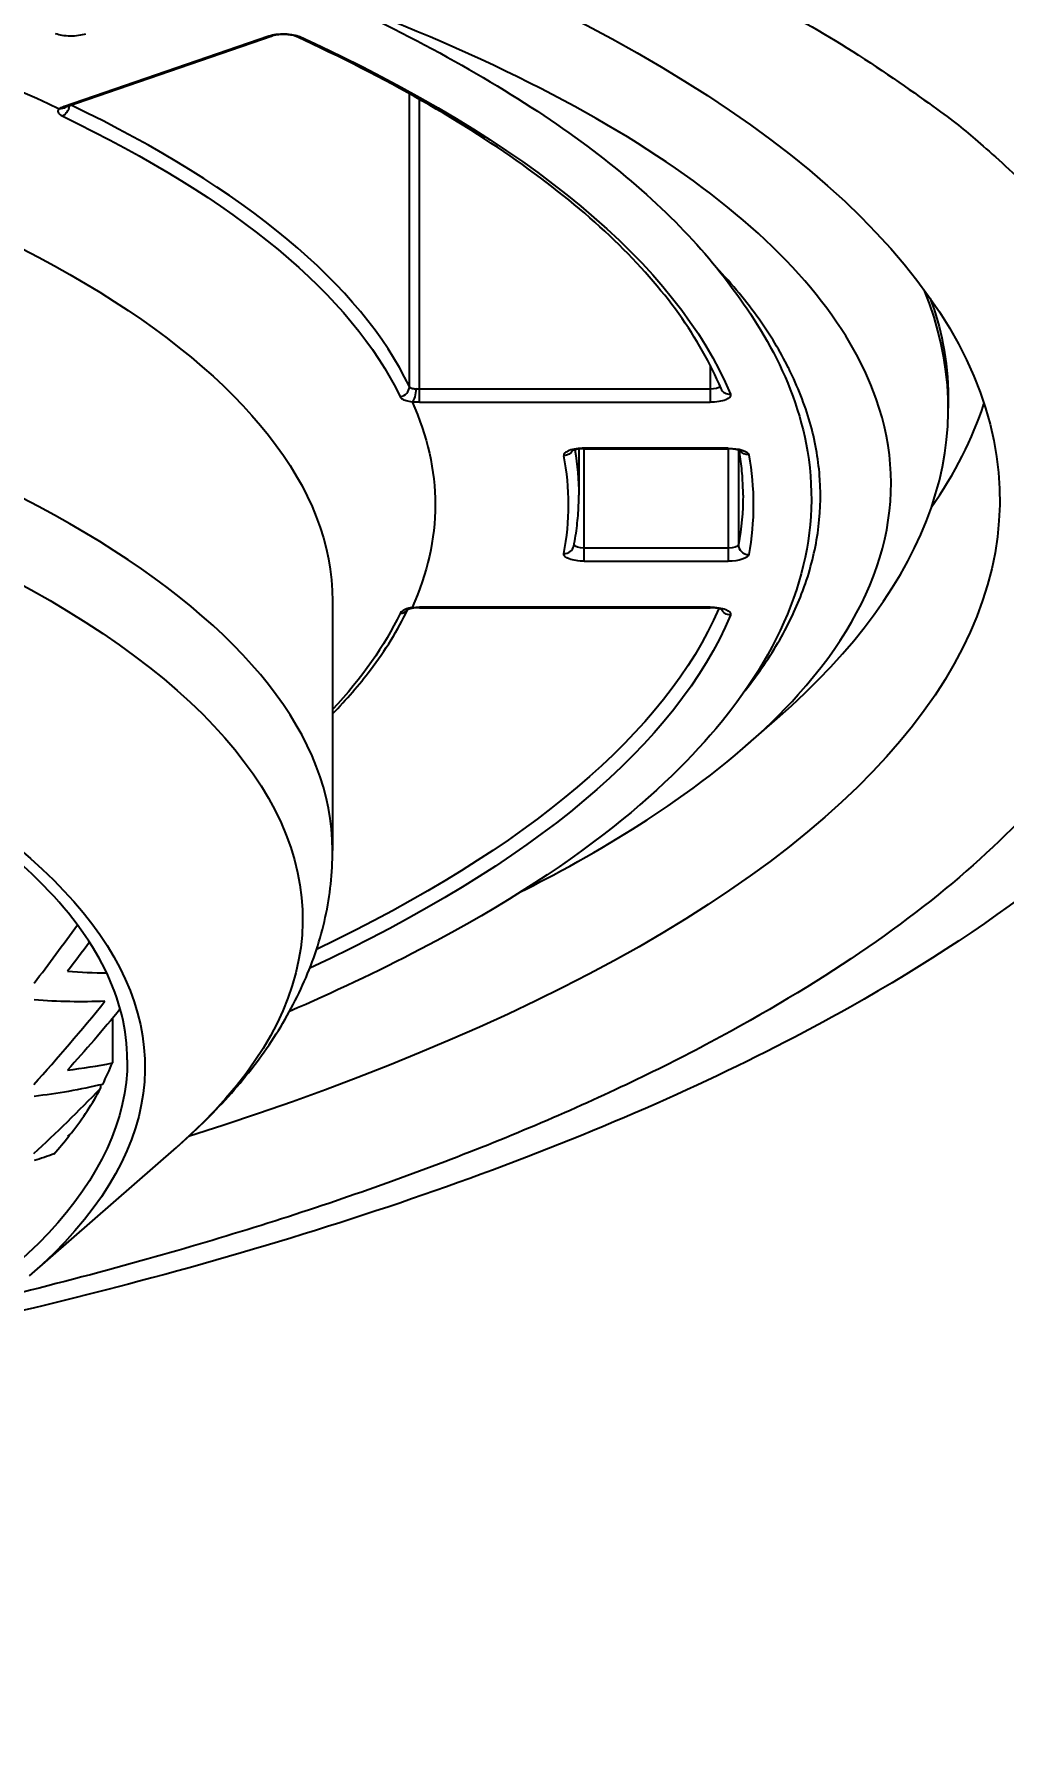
# Model space of a CAD drawing. Header units: millimetres. Extents: x 3724 to 4565, y 1133 to 1727.
# Drawn here: x 3883.17 to 3887.9, y 1548.24 to 1556.57 of the extents above; entities that cross this region are included whole.
import ezdxf

# ---------------------------------------------------------------- set-up
doc = ezdxf.new("R2010")
doc.units = ezdxf.units.MM
doc.layers.add('DIM', color=3, linetype='Continuous')
doc.styles.get("Standard").update_dxf_attribs({"font": 'arial.ttf'})
doc.dimstyles.new('사본 ISO-25', dxfattribs={"dimtxt": 7, "dimasz": 7, "dimexe": 1.25, "dimexo": 0.625, "dimtad": 1, "dimtih": 1, "dimtoh": 1, "dimdec": 1, "dimdsep": 46, "dimtxsty": 'Standard', "dimcen": 2.5, "dimclrd": 3, "dimclre": 3, "dimclrt": 4, "dimadec": 0, "dimazin": 0, "dimtfac": 1, "dimtdec": 1, "dimtmove": 0, "dimatfit": 3, "dimfxl": 1, "dimarcsym": 0})

# ---------------------------------------------------------------- blocks, each defined once
blk = doc.blocks.new('*D10')
at = {"layer": 'Defpoints', "color": 0, "transparency": 16777216}
for p in [(3885.6276, 1595.7186), (3901.6276, 1325.4394), (3951.6276, 1325.4394)]:
    blk.add_point(p, dxfattribs=at)
at = {"layer": 'DIM', "color": 3, "lineweight": -2, "transparency": 16777216}
for p, q in [((3886.2526, 1595.7186), (3952.8776, 1595.7186)), ((3951.6276, 1588.7186), (3951.6276, 1466.1554)), ((3951.6276, 1332.4394), (3951.6276, 1455.0026)), ((3902.2526, 1325.4394), (3952.8776, 1325.4394))]:
    blk.add_line(p, q, dxfattribs=at)
at = {"layer": 'DIM', "color": 3, "transparency": 16777216}
for points in [[(3950.4609, 1588.7186), (3952.7943, 1588.7186), (3951.6276, 1595.7186)], [(3950.4609, 1332.4394), (3952.7943, 1332.4394), (3951.6276, 1325.4394)]]:
    blk.add_solid(points, dxfattribs=at)
at = {"layer": 'DIM', "color": 4, "transparency": 16777216, "insert": (3951.6276, 1460.579), "char_height": 7, "attachment_point": 5}
blk.add_mtext('270.3', dxfattribs=at)

msp = doc.modelspace()

# ---------------------------------------------------------------- linework, layer by layer
at = {"extrusion": (0, 1, 0)}
for p, q in [((3883.3162, 1556.217), (3884.3178, 1556.5613)), ((3883.3325, 1556.2167), (3884.334, 1556.561)), ((3885.0016, 1556.2799), (3885.0016, 1554.8535)), ((3885.051, 1554.8412), (3885.051, 1556.2522)), ((3886.4674, 1554.9583), (3886.4674, 1554.8412)), ((3886.4674, 1554.8412), (3885.051, 1554.8412)), ((3885.051, 1554.7771), (3886.4674, 1554.7771)), ((3887.6276, 1554.8026), (3887.6276, 1554.7481)), ((3885.8276, 1554.5491), (3885.8276, 1554.3255)), ((3886.5552, 1554.5536), (3885.8537, 1554.5536)), ((3885.8537, 1554.0676), (3885.8537, 1554.5506)), ((3885.8537, 1554.5506), (3886.5552, 1554.5506)), ((3886.5552, 1554.5506), (3886.5552, 1554.0676)), ((3886.6051, 1554.5446), (3886.6051, 1554.0837)), ((3886.5552, 1554.0676), (3885.8537, 1554.0676)), ((3885.8537, 1554.0035), (3886.5552, 1554.0035)), ((3884.6276, 1553.809), (3884.6276, 1552.595)), ((3886.4674, 1553.78), (3885.051, 1553.78)), ((3885.051, 1553.777), (3886.4674, 1553.777)), ((3886.6417, 1553.1041), (3886.7943, 1553.2375)), ((3883.5546, 1551.7767), (3883.5546, 1551.5603)), ((3883.4977, 1551.4538), (3883.4977, 1551.4373)), ((3883.3437, 1551.209), (3883.3437, 1551.2048)), ((3883.1515, 1550.5238), (3883.8664, 1551.1484))]:
    msp.add_line(p, q, dxfattribs=at)
at = {"extrusion": (-2.22045e-16, 1.83671e-40, -1)}
for centre, major_axis, ratio, start_param, end_param in [((3875.6276, 1554.3002), (-12.25, 0), 0.343815, 1.570796, 3.968098), ((3886.4674, 1554.824), (0, 0.05), 0, 1.215741, 2.786537), ((3885.051, 1554.8115), (-0.1, 0), 0.343815, 4.712389, 5.077503), ((3875.6276, 1554.2786), (-9.5, 0), 0.343815, 2.98766, 3.295525), ((3886.4674, 1554.8115), (-0.1, 0), 0.343815, 2.999563, 4.712389), ((3886.5552, 1554.5192), (-0.1, 0), 0.343815, 1.570796, 3.077622), ((3875.6276, 1554.2786), (-11.05, 0), 0.343815, 3.077622, 3.205563), ((3875.6276, 1554.3255), (-11, 0), 0.343815, 3.141593, 3.205563), ((3885.8537, 1554.0379), (-0.1, 0), 0.343815, 4.712389, 6.351531), ((3886.5552, 1554.0505), (0, 0.05), 0, 1.215708, 2.786504), ((3886.5552, 1554.0379), (-0.1, 0), 0.343815, 3.205562, 4.712389), ((3885.051, 1553.7456), (-0.1, 0), 0.343815, 1.205682, 1.570796), ((3886.4674, 1553.827), (0, 0.05), 0, 2.786726, 3.137703), ((3886.4674, 1553.7456), (-0.1, 0), 0.343815, 1.570796, 3.283622)]:
    msp.add_ellipse(centre, major_axis=major_axis, ratio=ratio, start_param=start_param, end_param=end_param, dxfattribs=at)
for centre, major_axis, ratio, start_param, end_param in [((3875.6276, 1554.2786), (11.5, 0), 0.343815, 0.680471, 3.850902), ((3884.3178, 1556.6083), (-0.0163, 0.0473), 0.664, 2.663811, 3.141593), ((3883.3057, 1556.2174), (0.0216, 0.0451), 0.762518, 3.793279, 5.142926), ((3875.6276, 1554.3234), (9.5, 0), 0.343815, 0.163025, 0.621044), ((3875.6276, 1552.595), (9, 0), 0.343815, 0, 3.141593), ((3875.6276, 1554.7481), (12, 0), 0.343815, 5.908332, 6.423283), ((3884.9523, 1554.8507), (0.0451, 0.0216), 0.926587, 4.386165, 5.865927), ((3885.051, 1554.824), (0, 0.05), 0, 3.496575, 5.067371), ((3886.5663, 1554.8633), (0.0462, 0.0192), 0.929582, 3.141593, 4.343477), ((3875.6276, 1555.2392), (12.25, 0), 0.343815, 6.049543, 6.171474), ((3875.6276, 1554.2786), (10.15, 0), 0.343815, 6.214839, 6.351531), ((3885.8537, 1554.6006), (0, 0.05), 0, 3.145682, 3.496659), ((3885.7539, 1554.0872), (0.049, -0.0098), 0.936845, 4.896793, 6.283185), ((3886.655, 1554.0826), (0.0492, -0.0092), 0.937117, 3.314449, 4.885246), ((3885.8537, 1554.0505), (0, 0.05), 0, 3.496639, 5.067435), ((3884.9523, 1553.796), (-0.0451, 0.0216), 0.926586, 2.079089, 2.951384), ((3885.0509, 1553.7577), (0.0687, 0.0001), 0.281049, 1.568907, 2.007587), ((3885.051, 1553.827), (0, 0.05), 0, 3.145615, 3.496591), ((3875.6276, 1555.2392), (12.25, 0), 0.343815, 5.834917, 5.835506), ((3880.945, 1561.7231), (2.4568, 12.3975), 0.468928, 3.902373, 3.938341), ((3881.7172, 1563.9836), (-2.3648, 11.9335), 0.468928, 3.011613, 3.044342), ((3881.5358, 1561.6001), (2.3985, 12.0428), 0.470699, 3.810968, 3.869843), ((3881.1114, 1563.8636), (-2.4383, 12.3042), 0.468928, 3.104947, 3.142438), ((3875.6276, 1551.931), (8, 0), 0.343815, 6.109694, 6.148018), ((3882.1431, 1561.4792), (2.317, 11.6335), 0.470699, 3.715836, 3.771726), ((3875.6276, 1551.931), (8, 0), 0.343815, 6.021891, 6.102723), ((3875.6276, 1551.931), (8, 0), 0.343815, 5.982737, 6.015998)]:
    msp.add_ellipse(centre, major_axis=major_axis, ratio=ratio, start_param=start_param, end_param=end_param)
at = {"extrusion": (-2.22045e-16, -5.87747e-39, -1)}
msp.add_ellipse((3875.6276, 1554.2786), major_axis=(-9.5, 0), ratio=0.343815, start_param=2.202262, end_param=2.510127, dxfattribs=at)
at = {"extrusion": (-2.22045e-16, -6.06114e-39, -1)}
msp.add_ellipse((3875.6276, 1553.809), major_axis=(-9, 0), ratio=0.343815, start_param=0, end_param=3.141593, dxfattribs=at)
at = {"extrusion": (-2.22045e-16, 0, -1)}
for centre, major_axis, ratio, start_param, end_param in [((3883.3535, 1556.5945), (-0.1, 0), 0.343815, 3.926991, 5.566133), ((3884.3885, 1556.537), (-0.1, 0), 0.343815, 0.785398, 2.498224), ((3875.6276, 1554.2786), (-11.05, 0), 0.343815, 2.498224, 2.999563), ((3883.2957, 1556.2537), (-0.0305, 0.0396), 0.857316, 3.151321, 3.872942), ((3885.051, 1554.8584), (-0.05, 0), 0.343815, 4.712389, 5.077503), ((3886.4674, 1554.8584), (-0.05, 0), 0.343815, 3.383955, 4.712389), ((3875.6276, 1555.6459), (-11.5, 0), 0.343815, 3.344145, 3.344149), ((3886.5552, 1554.6006), (0, 0.05), 0, 2.786549, 3.137526), ((3885.8537, 1554.0848), (-0.05, 0), 0.343815, 4.712389, 6.166823), ((3875.6276, 1554.3255), (-11, 0), 0.343815, 3.288227, 3.766352), ((3875.6276, 1554.2766), (-9.4545, 0), 0.343815, 3.304617, 3.452935), ((3875.6276, 1554.2786), (-11.05, 0), 0.343815, 3.283622, 3.777634), ((3881.0961, 1561.6877), (2.4511, 12.3067), 0.470699, 2.358862, 2.377088), ((3882.3106, 1561.4458), (2.2926, 11.5107), 0.470699, 2.562653, 2.565989)]:
    msp.add_ellipse(centre, major_axis=major_axis, ratio=ratio, start_param=start_param, end_param=end_param, dxfattribs=at)
at = {"extrusion": (-2.22045e-16, 3.69779e-32, -1)}
msp.add_ellipse((3884.4685, 1556.6046), major_axis=(0.0208, 0.0454), ratio=0.751305, start_param=2.593609, end_param=3.141593, dxfattribs=at)
at = {"extrusion": (-2.22045e-16, -5.51013e-40, -1)}
for centre, major_axis, start_param, end_param in [((3883.387, 1556.1927), (-0.1, 0), 0.420284, 0.785398), ((3886.5552, 1554.0848), (-0.05, 0), 3.205563, 4.712389)]:
    msp.add_ellipse(centre, major_axis=major_axis, ratio=0.343815, start_param=start_param, end_param=end_param, dxfattribs=at)
at = {"extrusion": (-2.22045e-16, -6.61216e-39, -1)}
msp.add_ellipse((3875.6276, 1554.2766), major_axis=(-9.4545, 0), ratio=0.343815, start_param=2.519221, end_param=2.978568, dxfattribs=at)
at = {"extrusion": (-2.22045e-16, -1.2326e-32, -1)}
for centre, major_axis, ratio, start_param, end_param in [((3883.3162, 1556.2639), (-0.0163, 0.0473), 0.664, 3.141593, 3.619374), ((3885.0153, 1554.8263), (0.0065, 0.0496), 0.335289, 1.197228, 2.768025), ((3886.5663, 1553.7877), (-0.0462, 0.0192), 0.929582, 4.343477, 5.468059), ((3881.5507, 1563.9506), (-2.386, 12.0404), 0.468928, 3.214614, 3.273417), ((3880.5057, 1563.7435), (-2.5023, 12.6269), 0.468928, 3.084162, 3.085377)]:
    msp.add_ellipse(centre, major_axis=major_axis, ratio=ratio, start_param=start_param, end_param=end_param, dxfattribs=at)
at = {"extrusion": (-2.22045e-16, -3.67342e-40, -1)}
msp.add_ellipse((3875.6276, 1552.263), major_axis=(-8.8536, 0), ratio=0.343815, start_param=5.908332, end_param=9.799631, dxfattribs=at)
at = {"extrusion": (-2.22045e-16, -1.83671e-40, -1)}
for centre, major_axis, start_param, end_param in [((3875.6276, 1551.5416), (-8.0854, 0), 5.908332, 9.799631), ((3875.6276, 1554.3255), (-10.2, 0), 3.078791, 3.141593), ((3875.6276, 1551.5748), (-8, 0), 3.141593, 4.373755)]:
    msp.add_ellipse(centre, major_axis=major_axis, ratio=0.343815, start_param=start_param, end_param=end_param, dxfattribs=at)
at = {"extrusion": (-2.22045e-16, 6.16298e-33, -1)}
msp.add_ellipse((3885.7539, 1554.5638), major_axis=(-0.049, -0.0098), ratio=0.936845, start_param=3.816726, end_param=4.896953, dxfattribs=at)
at = {"extrusion": (-2.22045e-16, 1.2326e-32, -1)}
for centre, major_axis, ratio, start_param, end_param in [((3886.655, 1554.5684), (-0.0492, -0.0092), 0.937117, 4.885246, 5.880242), ((3881.7034, 1561.5667), (2.3771, 11.9352), 0.470699, 2.42629, 2.470237)]:
    msp.add_ellipse(centre, major_axis=major_axis, ratio=ratio, start_param=start_param, end_param=end_param, dxfattribs=at)
at = {"extrusion": (-2.22045e-16, 4.31408e-32, -1)}
msp.add_ellipse((3885.0153, 1553.8247), major_axis=(-0.0065, 0.0496), ratio=0.335289, start_param=3.141577, end_param=3.515162, dxfattribs=at)
at = {"extrusion": (-2.22045e-16, -6.16298e-33, -1)}
for centre, major_axis, start_param, end_param in [((3880.945, 1563.8306), (-2.4568, 12.3975), 3.12334, 3.180485), ((3880.3393, 1563.7106), (-2.5183, 12.7077), 3.071412, 3.087872)]:
    msp.add_ellipse(centre, major_axis=major_axis, ratio=0.468928, start_param=start_param, end_param=end_param, dxfattribs=at)
for points, knots in [([(3885.5472, 1552.3951), (3885.5999, 1552.4216), (3885.6515, 1552.4482), (3885.921, 1552.5917), (3886.1194, 1552.712), (3886.5359, 1553.0028), (3886.737, 1553.1764), (3887.1056, 1553.5866), (3887.2427, 1553.8248), (3887.3713, 1554.3086), (3887.3614, 1554.5525), (3887.1479, 1555.1592), (3886.8487, 1555.5186), (3885.9292, 1556.1863), (3885.3162, 1556.4955), (3884.5663, 1556.7662)], [0.36384, 0.36384, 0.36384, 0.36384, 0.393555, 0.393555, 0.522292, 0.522292, 0.695727, 0.695727, 0.922881, 0.922881, 1.151674, 1.151674, 1.497036, 1.497036, 1.837643, 1.837643, 1.837643, 1.837643]), ([(3884.5663, 1556.7662), (3885.0073, 1556.5677), (3885.3938, 1556.3549), (3886.0429, 1555.9078), (3886.304, 1555.674), (3886.4974, 1555.4334)], [0.0000005, 0.0000005, 0.0000005, 0.0000005, 0.2179193, 0.2179193, 0.4360867, 0.4360867, 0.4360867, 0.4360867]), ([(3886.7081, 1556.7445), (3886.8632, 1556.6638), (3887.0103, 1556.5816), (3887.1622, 1556.4853), (3887.3141, 1556.389), (3887.4708, 1556.2785), (3887.5709, 1556.2055)], [0.25, 0.25, 0.25, 0.25, 0.375, 0.375, 0.375, 0.5, 0.5, 0.5, 0.5]), ([(3884.4476, 1556.5591), (3884.4462, 1556.5598), (3884.444, 1556.5607), (3884.4386, 1556.5624), (3884.4352, 1556.5633), (3884.427, 1556.5651), (3884.4219, 1556.566), (3884.4104, 1556.5674), (3884.4037, 1556.568), (3884.3899, 1556.5685), (3884.3825, 1556.5684), (3884.3681, 1556.5676), (3884.3609, 1556.5668), (3884.3483, 1556.5648), (3884.3426, 1556.5636), (3884.3366, 1556.5619), (3884.3353, 1556.5614), (3884.334, 1556.561)], [0, 0, 0, 0, 0.00141509, 0.00141509, 0.00287557, 0.00287557, 0.00464316, 0.00464316, 0.00665608, 0.00665608, 0.00883162, 0.00883162, 0.01105546, 0.01105546, 0.01319313, 0.01319313, 0.01389968, 0.01389968, 0.01389968, 0.01389968]), ([(3886.5202, 1554.8441), (3886.4695, 1554.9659), (3886.4009, 1555.0874), (3886.2276, 1555.3284), (3886.123, 1555.4479), (3885.8787, 1555.6834), (3885.739, 1555.7994), (3885.4258, 1556.0265), (3885.2523, 1556.1375), (3884.8734, 1556.3533), (3884.668, 1556.4581), (3884.4476, 1556.5591)], [0.1420295, 0.1420295, 0.1420295, 0.1420295, 0.2422974, 0.2422974, 0.3425652, 0.3425652, 0.442833, 0.442833, 0.5431008, 0.5431008, 0.6433686, 0.6433686, 0.6433686, 0.6433686]), ([(3883.2957, 1556.2067), (3883.2934, 1556.2047), (3883.2917, 1556.2026), (3883.2906, 1556.2003), (3883.2895, 1556.198), (3883.289, 1556.1955), (3883.2892, 1556.193)], [0, 0, 0, 0, 0.2, 0.2, 0.2, 0.4, 0.4, 0.4, 0.4]), ([(3883.3325, 1556.2167), (3883.3298, 1556.2157), (3883.3278, 1556.2148), (3883.3261, 1556.214), (3883.3258, 1556.2138), (3883.3258, 1556.2138)], [0, 0, 0, 0, 0.001552966, 0.001552966, 0.002404632, 0.002404632, 0.002404632, 0.002404632]), ([(3886.4974, 1555.4334), (3886.6692, 1555.2211), (3886.8783, 1554.9147), (3887.0123, 1554.1147), (3886.8837, 1553.688), (3886.3266, 1552.9655), (3885.8985, 1552.5541), (3884.8427, 1552.0022), (3884.6271, 1551.9015), (3884.4179, 1551.8114)], [-1.0562707, -1.0562707, -1.0562707, -1.0562707, -0.7641775, -0.7641775, -0.4354956, -0.4354956, -0.1846715, -0.1846715, -0.1212341, -0.1212341, -0.1212341, -0.1212341]), ([(3887.5393, 1555.2831), (3887.5663, 1555.21), (3887.5871, 1555.1367), (3887.619, 1554.9764), (3887.6276, 1554.8895), (3887.6276, 1554.8026)], [0.2899127, 0.2899127, 0.2899127, 0.2899127, 0.3567409, 0.3567409, 0.4356156, 0.4356156, 0.4356156, 0.4356156]), ([(3889.6911, 1554.8712), (3889.6099, 1554.2906), (3889.3392, 1553.742), (3888.499, 1552.721), (3887.8889, 1552.2497), (3886.2167, 1551.3067), (3885.0307, 1550.8536), (3883.4147, 1550.4255), (3883.1367, 1550.3573), (3882.8517, 1550.2928)], [0, 0, 0, 0, 0.352641, 0.352641, 0.75154, 0.75154, 1.253947, 1.253947, 1.354712, 1.354712, 1.354712, 1.354712]), ([(3886.9261, 1553.8793), (3886.9569, 1553.9659), (3886.9786, 1554.0529), (3886.9913, 1554.1401), (3887.0039, 1554.2273), (3887.0074, 1554.3146), (3887.0018, 1554.402), (3886.9962, 1554.4894), (3886.9815, 1554.5767), (3886.9577, 1554.6638)], [0.97609562, 0.97609562, 0.97609562, 0.97609562, 0.98007968, 0.98007968, 0.98007968, 0.98406375, 0.98406375, 0.98406375, 0.98804781, 0.98804781, 0.98804781, 0.98804781]), ([(3885.8145, 1554.5508), (3885.8023, 1554.5489), (3885.7906, 1554.5461), (3885.781, 1554.5425), (3885.7715, 1554.539), (3885.7641, 1554.5347), (3885.7595, 1554.5304)], [0.25, 0.25, 0.25, 0.25, 0.5, 0.5, 0.5, 0.75, 0.75, 0.75, 0.75]), ([(3885.8537, 1554.5506), (3885.8461, 1554.5506), (3885.8384, 1554.5502), (3885.8243, 1554.5488), (3885.8176, 1554.5478), (3885.8066, 1554.5455), (3885.8019, 1554.5441), (3885.797, 1554.5424), (3885.7958, 1554.5419), (3885.7934, 1554.5408), (3885.7925, 1554.5403), (3885.7925, 1554.5403)], [0, 0, 0, 0, 0.002273709, 0.002273709, 0.004476973, 0.004476973, 0.006529046, 0.006529046, 0.007380869, 0.007380869, 0.008787209, 0.008787209, 0.008787209, 0.008787209]), ([(3886.6164, 1554.5403), (3886.6164, 1554.5403), (3886.6161, 1554.5405), (3886.6147, 1554.5412), (3886.6134, 1554.5418), (3886.6097, 1554.5432), (3886.6071, 1554.5441), (3886.6005, 1554.5459), (3886.5963, 1554.5468), (3886.5865, 1554.5485), (3886.5806, 1554.5493), (3886.5683, 1554.5503), (3886.5617, 1554.5506), (3886.5552, 1554.5506)], [0.004492748, 0.004492748, 0.004492748, 0.004492748, 0.005340426, 0.005340426, 0.006488268, 0.006488268, 0.007834484, 0.007834484, 0.009449975, 0.009449975, 0.011339324, 0.011339324, 0.013294332, 0.013294332, 0.013294332, 0.013294332]), ([(3886.6276, 1554.3255), (3886.6276, 1554.3411), (3886.6273, 1554.3567), (3886.6262, 1554.3878), (3886.6253, 1554.4034), (3886.623, 1554.4346), (3886.6215, 1554.4502), (3886.618, 1554.4813), (3886.616, 1554.4969), (3886.6121, 1554.5228), (3886.6105, 1554.5332), (3886.6087, 1554.5435)], [0, 0, 0, 0, 0.01279411, 0.01279411, 0.02558823, 0.02558823, 0.03838234, 0.03838234, 0.05117645, 0.05117645, 0.05967808, 0.05967808, 0.05967808, 0.05967808]), ([(3885.803, 1554.0774), (3885.8062, 1554.0939), (3885.8092, 1554.1104), (3885.8144, 1554.1435), (3885.8168, 1554.16), (3885.8207, 1554.1931), (3885.8223, 1554.2096), (3885.825, 1554.2427), (3885.826, 1554.2593), (3885.8273, 1554.2924), (3885.8276, 1554.3089), (3885.8276, 1554.3255)], [6.21483943, 6.21483943, 6.21483943, 6.21483943, 6.2285086, 6.2285086, 6.24217778, 6.24217778, 6.25584696, 6.25584696, 6.26951613, 6.26951613, 6.28318531, 6.28318531, 6.28318531, 6.28318531]), ([(3883.6276, 1551.5748), (3883.6276, 1551.8682), (3883.4835, 1552.1648), (3882.9187, 1552.7214), (3882.5143, 1552.98), (3881.4864, 1553.442), (3880.8629, 1553.6454), (3879.4581, 1553.9759), (3878.6765, 1554.1026), (3877.0353, 1554.2656), (3876.1758, 1554.3017), (3874.4669, 1554.2793), (3873.6177, 1554.2208), (3872.0165, 1554.0151), (3871.2647, 1553.868), (3869.9356, 1553.501), (3869.3583, 1553.2811), (3868.4382, 1552.7934), (3868.0949, 1552.5256), (3867.7123, 1552.0272), (3867.6276, 1551.8004), (3867.6276, 1551.5748)], [0, 0, 0, 0, 0.335698, 0.335698, 0.653063, 0.653063, 0.970765, 0.970765, 1.289617, 1.289617, 1.608915, 1.608915, 1.928311, 1.928311, 2.247542, 2.247542, 2.566199, 2.566199, 2.883497, 2.883497, 3.141593, 3.141593, 3.141593, 3.141593]), ([(3888.7008, 1554.0738), (3888.654, 1553.7403), (3888.5096, 1553.4078), (3888.2716, 1553.0856), (3888.0336, 1552.7634), (3887.702, 1552.4514), (3887.2754, 1552.1519)], [0.125, 0.125, 0.125, 0.125, 0.25, 0.25, 0.25, 0.3750001, 0.3750001, 0.3750001, 0.3750001]), ([(3884.6276, 1553.2601), (3884.6959, 1553.3305), (3884.7574, 1553.4018), (3884.8852, 1553.5704), (3884.9461, 1553.6684), (3884.9941, 1553.7676)], [5.9611212, 5.9611212, 5.9611212, 5.9611212, 6.0282908, 6.0282908, 6.1180983, 6.1180983, 6.1180983, 6.1180983]), ([(3884.9714, 1553.7632), (3884.9677, 1553.7609), (3884.9646, 1553.7585), (3884.9622, 1553.7562), (3884.9597, 1553.7538), (3884.9579, 1553.7514), (3884.9568, 1553.749)], [0.6, 0.6, 0.6, 0.6, 0.8, 0.8, 0.8, 1, 1, 1, 1]), ([(3885.0218, 1553.7751), (3885.016, 1553.7744), (3885.0106, 1553.7732), (3885.0017, 1553.7708), (3884.998, 1553.7694), (3884.9943, 1553.7677), (3884.9934, 1553.7672), (3884.9918, 1553.7664), (3884.9913, 1553.766), (3884.9913, 1553.766)], [0, 0, 0, 0, 0.00195942, 0.00195942, 0.003850024, 0.003850024, 0.004699343, 0.004699343, 0.005822463, 0.005822463, 0.005822463, 0.005822463]), ([(3886.5285, 1553.7667), (3886.5285, 1553.7667), (3886.5282, 1553.767), (3886.5267, 1553.7677), (3886.5253, 1553.7683), (3886.5215, 1553.7698), (3886.5188, 1553.7706), (3886.512, 1553.7724), (3886.5078, 1553.7734), (3886.4978, 1553.7751), (3886.4918, 1553.7758), (3886.4797, 1553.7767), (3886.4735, 1553.777), (3886.4674, 1553.777)], [0.005414418, 0.005414418, 0.005414418, 0.005414418, 0.006318734, 0.006318734, 0.007474053, 0.007474053, 0.008832993, 0.008832993, 0.010463188, 0.010463188, 0.012365548, 0.012365548, 0.014216691, 0.014216691, 0.014216691, 0.014216691]), ([(3883.8664, 1551.1484), (3883.9578, 1551.2284), (3884.0426, 1551.3112), (3884.1975, 1551.4834), (3884.2677, 1551.5729), (3884.3918, 1551.7595), (3884.4457, 1551.8565), (3884.5343, 1552.058), (3884.5689, 1552.1624), (3884.6156, 1552.3763), (3884.6276, 1552.4856), (3884.6276, 1552.595)], [5.9083322, 5.9083322, 5.9083322, 5.9083322, 5.9833028, 5.9833028, 6.0582735, 6.0582735, 6.1332441, 6.1332441, 6.2082147, 6.2082147, 6.2831853, 6.2831853, 6.2831853, 6.2831853]), ([(3884.7696, 1550.9317), (3884.4298, 1550.8133), (3884.07, 1550.7011), (3883.6934, 1550.596), (3883.4772, 1550.5356), (3883.2554, 1550.4777), (3883.0286, 1550.4222)], [0.56250015, 0.56250015, 0.56250015, 0.56250015, 0.62500017, 0.62500017, 0.62500017, 0.66088661, 0.66088661, 0.66088661, 0.66088661])]:
    msp.add_open_spline(points, degree=3, knots=knots)
for points in [[(3883.2892, 1556.193), (3883.2894, 1556.1904), (3883.2903, 1556.1879), (3883.292, 1556.1853)], [(3883.292, 1556.1853), (3883.2936, 1556.1828), (3883.2959, 1556.1803), (3883.2989, 1556.178)], [(3883.2989, 1556.178), (3883.3018, 1556.1757), (3883.3053, 1556.1736), (3883.3094, 1556.1716)], [(3887.5709, 1556.2055), (3887.6709, 1556.1325), (3887.7141, 1556.097), (3887.7843, 1556.0361)], [(3887.7843, 1556.0361), (3887.8545, 1555.9751), (3887.9515, 1555.8886), (3888.0459, 1555.7924)], [(3886.706, 1555.1814), (3886.6457, 1555.2664), (3886.5762, 1555.3505), (3886.4974, 1555.4334)], [(3886.6458, 1555.262), (3886.6458, 1555.262), (3886.6458, 1555.262), (3886.6458, 1555.2621)], [(3886.8477, 1554.947), (3886.808, 1555.0256), (3886.7609, 1555.1039), (3886.706, 1555.1814)], [(3886.859, 1554.924), (3886.8553, 1554.9317), (3886.8515, 1554.9393), (3886.8477, 1554.947)], [(3886.9577, 1554.6638), (3886.9339, 1554.7508), (3886.9009, 1554.8376), (3886.859, 1554.924)], [(3885.0016, 1554.8535), (3885.002, 1554.8528), (3885.0024, 1554.8522), (3885.0029, 1554.8516)], [(3885.0029, 1554.8516), (3885.0038, 1554.8506), (3885.0051, 1554.8496), (3885.0067, 1554.8487)], [(3885.0067, 1554.8487), (3885.0082, 1554.8479), (3885.0098, 1554.8472), (3885.0118, 1554.8466)], [(3885.0118, 1554.8466), (3885.0135, 1554.846), (3885.0154, 1554.8455), (3885.0174, 1554.845)], [(3885.0174, 1554.845), (3885.0193, 1554.8446), (3885.0212, 1554.8442), (3885.0233, 1554.8438)], [(3885.0233, 1554.8438), (3885.0251, 1554.8435), (3885.0271, 1554.8432), (3885.0291, 1554.8429)], [(3885.0291, 1554.8429), (3885.0304, 1554.8427), (3885.0318, 1554.8425), (3885.0331, 1554.8424)], [(3884.9568, 1554.8042), (3884.9587, 1554.8001), (3884.9625, 1554.7966), (3884.9674, 1554.7936)], [(3884.9674, 1554.7936), (3884.9722, 1554.7905), (3884.9783, 1554.788), (3884.9861, 1554.7856)], [(3884.9861, 1554.7856), (3884.9939, 1554.7832), (3885.0035, 1554.7811), (3885.0153, 1554.7794)], [(3886.8935, 1554.7365), (3886.8935, 1554.7366), (3886.8936, 1554.7367), (3886.8936, 1554.7368)], [(3885.7595, 1554.5304), (3885.7549, 1554.5261), (3885.7531, 1554.5217), (3885.7539, 1554.5169)], [(3885.8537, 1554.5536), (3885.8397, 1554.5536), (3885.8268, 1554.5526), (3885.8145, 1554.5508)], [(3886.8061, 1553.6209), (3886.8514, 1553.6998), (3886.8889, 1553.7792), (3886.9187, 1553.859)], [(3886.9187, 1553.859), (3886.9212, 1553.8658), (3886.9237, 1553.8725), (3886.9261, 1553.8793)], [(3884.9839, 1553.7694), (3884.9793, 1553.7675), (3884.975, 1553.7654), (3884.9714, 1553.7632)], [(3884.999, 1553.7744), (3884.9937, 1553.773), (3884.9886, 1553.7713), (3884.9839, 1553.7694)], [(3885.0153, 1553.7778), (3885.0096, 1553.7769), (3885.0042, 1553.7758), (3884.999, 1553.7744)], [(3886.6383, 1553.3745), (3886.7027, 1553.456), (3886.7587, 1553.5382), (3886.8061, 1553.6209)], [(3887.2754, 1552.1519), (3887.0621, 1552.0021), (3886.8249, 1551.8554), (3886.5666, 1551.7138)], [(3886.5666, 1551.7138), (3886.3083, 1551.5721), (3886.0288, 1551.4355), (3885.7291, 1551.305)], [(3885.7291, 1551.305), (3885.4293, 1551.1745), (3885.1094, 1551.05), (3884.7696, 1550.9317)]]:
    msp.add_open_spline(points, degree=3)

# ---------------------------------------------------------------- dimensions: what is measured, and where the dimension line sits
at = {"layer": 'DIM'}
dim = msp.add_linear_dim(base=(3951.6276, 1325.4394), p1=(3885.6276, 1595.7186), p2=(3901.6276, 1325.4394), angle=90, dimstyle='사본 ISO-25', override={"dimgap": 2, "dimtad": 0}, dxfattribs=at)
dim.commit()
dim.dimension.update_dxf_attribs({"geometry": '*D10', "text_midpoint": (3951.6276, 1460.579)})

doc.saveas('drawing.dxf')
